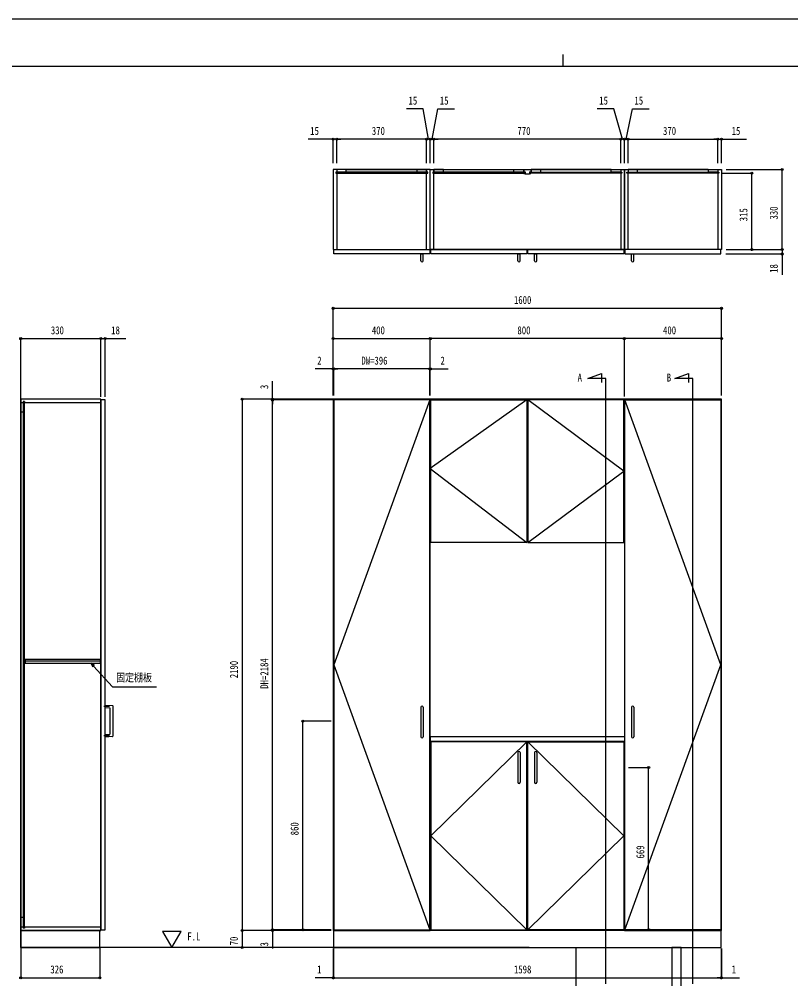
# Model space of a CAD drawing. Units: millimetres, scale not verified. Extents: x -4205 to 4205, y -2970 to 2970.
# Drawn here: x -2246 to 934, y -986 to 2970 of the extents above; entities that cross this region are included whole.
import ezdxf
from ezdxf.enums import TextEntityAlignment as Align

# ---------------------------------------------------------------- set-up
doc = ezdxf.new("R2010")
doc.units = ezdxf.units.MM
doc.header["$LTSCALE"] = 20
for name, color, linetype in [('0-1_USER1', 3, 'Continuous'), ('0-2_YKK_11', 7, 'Continuous'), ('0-3_YKK_12', 2, 'Continuous'), ('0-4_YKK_13', 4, 'Continuous'), ('0-5_YKK_D', 6, 'Continuous'), ('0-6_YKK_ZWAK', 7, 'Continuous'), ('0-7_YSS_K', 3, 'Continuous')]:
    doc.layers.add(name, color=color, linetype=linetype)
doc.styles.add('ＭＳ ゴシック', font='')
doc.styles.get('ＭＳ ゴシック').set_extended_font_data('MS Gothic')

msp = doc.modelspace()

# ---------------------------------------------------------------- linework, layer by layer
at = {"layer": '0-2_YKK_11'}
msp.add_line((-149.47, 833), (-153.47, 833), dxfattribs=at)
msp.add_lwpolyline([(-1909.98, 330.5), (-2221.48, 330.5), (-2221.48, 315.5), (-1909.98, 315.5)], close=True, dxfattribs=at)
at = {"layer": '0-3_YKK_12'}
for p, q in [((-936.48, 2350), (-936.48, 2339.5)), ((-936.48, 2335.5), (-936.48, 2020)), ((-896.98, 2350), (-605.98, 2350)), ((-566.48, 2339.5), (-566.48, 2350)), ((-566.48, 2020), (-566.48, 2335.5)), ((-536.48, 2339.5), (-536.48, 2350)), ((-536.48, 2020), (-536.48, 2335.5)), ((-497.48, 2350), (-206.48, 2350)), ((-166.48, 2350), (-136.48, 2350)), ((-166.48, 2350), (-166.48, 2340)), ((-166.48, 2340), (-160.98, 2340)), ((-166.48, 2335), (-160.98, 2335)), ((-166.48, 2335), (-166.48, 2334)), ((-160.98, 2340), (-160.98, 2335)), ((-141.98, 2340), (-136.48, 2340)), ((-141.98, 2340), (-141.98, 2335)), ((-141.98, 2335), (-136.48, 2335)), ((-136.48, 2350), (-136.48, 2340)), ((-136.48, 2335), (-136.48, 2334)), ((194.52, 2350), (-96.48, 2350)), ((233.52, 2350), (233.52, 2339.5)), ((233.52, 2335.5), (233.52, 2020)), ((263.52, 2020), (263.52, 2335.5)), ((594.02, 2350), (303.02, 2350)), ((633.52, 2350), (633.52, 2339.5)), ((633.52, 2335.5), (633.52, 2020)), ((-166.48, 2334), (-160.98, 2333)), ((-160.98, 2333), (-141.98, 2333)), ((-141.98, 2333), (-136.48, 2334)), ((171.45, 1488.58), (97.47, 1488.58)), ((171.45, -1007.35), (171.45, 1488.58)), ((530.8, 1488.58), (456.81, 1488.58)), ((530.8, -1007.35), (530.8, 1488.58)), ((-2229.48, 1388), (-2239.48, 1388)), ((-2229.48, 1393.5), (-2229.48, 1388)), ((-2224.48, 1393.5), (-2229.48, 1393.5)), ((-2228.98, 1393.5), (-2228.98, -777.5)), ((-2224.98, 1393.5), (-2224.98, -777.5)), ((-2224.48, 1393.5), (-2224.48, 1388)), ((-1909.48, 1388), (-2224.48, 1388)), ((248.52, 1403), (248.52, 833)), ((-2228.98, 1349.5), (-2239.48, 1349.5)), ((-1907.19, 323), (-2224.27, 323)), ((-2228.98, -733.5), (-2239.48, -733.5)), ((-2239.48, -772), (-2229.48, -772)), ((-2229.48, -772), (-2229.48, -777.5)), ((-2224.48, -777.5), (-2229.48, -777.5)), ((-2224.48, -772), (-2224.48, -777.5)), ((-2224.48, -772), (-1909.48, -772))]:
    msp.add_line(p, q, dxfattribs=at)
for points in [[(-951.48, 2020), (-551.48, 2020), (-551.48, 2350), (-951.48, 2350)], [(-940.98, 2335.5), (-561.98, 2335.5), (-561.98, 2339.5), (-940.98, 2339.5)], [(-936.48, 2339.5), (-897.48, 2339.5), (-897.48, 2350), (-936.48, 2350)], [(-566.48, 2339.5), (-605.48, 2339.5), (-605.48, 2350), (-566.48, 2350)], [(248.52, 2020), (-551.48, 2020), (-551.48, 2350), (248.52, 2350)], [(-541.48, 2335.5), (-162.48, 2335.5), (-162.48, 2339.5), (-541.48, 2339.5)], [(-536.48, 2339.5), (-497.48, 2339.5), (-497.48, 2350), (-536.48, 2350)], [(-167.48, 2339.5), (-206.48, 2339.5), (-206.48, 2350), (-167.48, 2350)], [(238.52, 2335.5), (-140.48, 2335.5), (-140.48, 2339.5), (238.52, 2339.5)], [(-135.48, 2339.5), (-96.48, 2339.5), (-96.48, 2350), (-135.48, 2350)], [(233.52, 2339.5), (194.52, 2339.5), (194.52, 2350), (233.52, 2350)], [(648.52, 2020), (248.52, 2020), (248.52, 2350), (648.52, 2350)], [(638.02, 2335.5), (259.02, 2335.5), (259.02, 2339.5), (638.02, 2339.5)], [(263.52, 2339.5), (302.52, 2339.5), (302.52, 2350), (263.52, 2350)], [(633.52, 2339.5), (594.52, 2339.5), (594.52, 2350), (633.52, 2350)], [(-553.48, 2002), (-949.48, 2002), (-949.48, 2020), (-553.48, 2020)], [(-153.48, 2002), (-549.48, 2002), (-549.48, 2020), (-153.48, 2020)], [(246.52, 2002), (-149.48, 2002), (-149.48, 2020), (246.52, 2020)], [(250.52, 2002), (646.52, 2002), (646.52, 2020), (250.52, 2020)], [(-2239.48, -787), (-1909.48, -787), (-1909.48, 1403), (-2239.48, 1403)], [(-1909.48, -784), (-1891.48, -784), (-1891.48, 1400), (-1909.48, 1400)], [(-951.48, -787), (-551.48, -787), (-551.48, 1403), (-951.48, 1403)], [(-949.48, -784), (-553.48, -784), (-553.48, 1400), (-949.48, 1400)], [(-153.47, 813), (-549.47, 813), (-549.47, 1400), (-153.47, 1400)], [(-149.47, 813), (246.53, 813), (246.53, 1400), (-149.47, 1400)], [(248.52, -787), (648.52, -787), (648.52, 1403), (248.52, 1403)], [(646.52, -784), (250.52, -784), (250.52, 1400), (646.52, 1400)], [(-551.48, -7), (250.02, -7), (250.02, 11.4), (-551.48, 11.4)], [(248.52, -787), (-551.48, -787), (-551.48, -7), (248.52, -7)], [(-549.48, -784), (-153.48, -784), (-153.48, -10), (-549.48, -10)], [(246.52, -784), (-149.48, -784), (-149.48, -10), (246.52, -10)], [(-2239.48, -857), (-1913.48, -857), (-1913.48, -787), (-2239.48, -787)], [(-950.48, -857), (647.52, -857), (647.52, -787), (-950.48, -787)]]:
    msp.add_lwpolyline(points, close=True, dxfattribs=at)
for points in [[(97.47, 1488.58), (153.63, 1509.02), (153.63, 1471.58)], [(456.81, 1488.58), (512.97, 1509.02), (512.97, 1471.58)], [(-553.48, 1400), (-949.48, 308), (-553.48, -784)], [(246.53, 833), (248.52, 833), (248.52, 1403), (-551.48, 1403), (-551.48, 833)], [(-153.47, 1400), (-551.48, 1118), (-153.47, 813)], [(-149.47, 813), (246.53, 1106.5), (-149.47, 1400)], [(250.52, -784), (646.52, 308), (250.52, 1400)], [(-153.48, -784), (-549.48, -397), (-153.48, -10)], [(-149.48, -10), (246.52, -397), (-149.48, -784)]]:
    msp.add_lwpolyline(points, dxfattribs=at)
at = {"layer": '0-4_YKK_13'}
for p, q in [((-590.48, 2002), (-580.48, 2002)), ((-590.48, 1974.34), (-590.48, 2002)), ((-580.48, 1974.34), (-580.48, 2002)), ((-190.48, 2002), (-180.48, 2002)), ((-190.48, 1974.34), (-190.48, 2002)), ((-180.48, 1974.34), (-180.48, 2002)), ((-122.48, 2002), (-112.48, 2002)), ((-122.48, 1974.34), (-122.48, 2002)), ((-112.48, 1974.34), (-112.48, 2002)), ((277.52, 2002), (287.52, 2002)), ((277.52, 1974.34), (277.52, 2002)), ((287.52, 1974.34), (287.52, 2002)), ((-1873.43, 136), (-1896.58, 136)), ((-1891.48, 141.51), (-1860.9, 139.9)), ((-1891.48, 130.49), (-1891.48, 141.51)), ((-1872.38, 129.49), (-1891.48, 130.49)), ((-1870.48, 24.51), (-1870.48, 127.49)), ((-1859.48, 138.41), (-1859.48, 13.59)), ((-590.48, 133.43), (-590.48, 11.11)), ((-580.48, 133.43), (-580.48, 11.11)), ((277.52, 133.43), (277.52, 11.11)), ((287.52, 133.43), (287.52, 11.11)), ((-1873.43, 16), (-1896.58, 16)), ((-1891.48, 15.5), (-1891.48, 33)), ((-190.48, -53.84), (-190.48, -176.16)), ((-180.48, -53.84), (-180.48, -176.16)), ((-122.48, -53.84), (-122.48, -176.16)), ((-112.48, -53.84), (-112.48, -176.16))]:
    msp.add_line(p, q, dxfattribs=at)
msp.add_lwpolyline([(-1860.9, 12.1), (-1891.48, 10.49), (-1891.48, 21.51), (-1872.38, 22.51)], dxfattribs=at)
msp.add_lwpolyline([(444.52, -1135), (482.52, -1135), (482.52, -857), (444.52, -857)], close=True, dxfattribs=at)
for centre, radius, start, end in [((-585.48, 1975.05), 5.05, 188.0693, 351.9307), ((-185.48, 1975.05), 5.05, 188.0693, 351.9307), ((-117.48, 1975.05), 5.05, 188.0693, 351.9307), ((282.52, 1975.05), 5.05, 188.0693, 351.9307), ((-1872.48, 127.49), 2, 0.20478, 86.80473), ((-1860.98, 138.41), 1.5, 359.78876, 87.2363), ((-585.48, 132.72), 5.05, 8.0102, 171.9898), ((282.52, 132.72), 5.05, 8.0102, 171.9898), ((-1872.48, 24.51), 2, 273.20478, 359.80473), ((-1860.98, 13.59), 1.5, 272.78876, 0.2363), ((-585.48, 11.81), 5.05, 188.0102, 351.9898), ((282.52, 11.81), 5.05, 188.0102, 351.9898), ((-185.48, -54.54), 5.05, 8.0102, 171.9898), ((-117.48, -54.54), 5.05, 8.0102, 171.9898), ((-185.48, -175.46), 5.05, 188.0102, 351.9898), ((-117.48, -175.46), 5.05, 188.0102, 351.9898)]:
    msp.add_arc(centre, radius, start, end, dxfattribs=at)
at = {"layer": '0-5_YKK_D'}
for p, q in [((-951.48, 2475), (-1054.28, 2475)), ((-951.48, 2376.1), (-951.48, 2476)), ((-936.48, 2475), (-951.48, 2475)), ((-936.48, 2376.1), (-936.48, 2476)), ((-936.48, 2376.1), (-936.48, 2476)), ((-566.48, 2475), (-936.48, 2475)), ((-936.48, 2475), (-919.48, 2475)), ((-566.48, 2475), (-583.48, 2475)), ((-551.48, 2475), (-568.48, 2475)), ((-566.48, 2376.1), (-566.48, 2476)), ((-566.48, 2376.1), (-566.48, 2476)), ((-551.48, 2475), (-566.48, 2475)), ((-551.48, 2475), (-566.48, 2475)), ((-551.48, 2376.1), (-551.48, 2476)), ((-551.48, 2376.1), (-551.48, 2476)), ((-536.48, 2475), (-551.48, 2475)), ((-536.48, 2475), (-551.48, 2475)), ((-551.48, 2475), (-534.48, 2475)), ((-536.48, 2376.1), (-536.48, 2476)), ((-536.48, 2376.1), (-536.48, 2476)), ((233.52, 2475), (-536.48, 2475)), ((-536.48, 2475), (-519.48, 2475)), ((233.52, 2475), (216.52, 2475)), ((248.52, 2475), (231.52, 2475)), ((233.52, 2376.1), (233.52, 2476)), ((233.52, 2376.1), (233.52, 2476)), ((248.52, 2475), (233.52, 2475)), ((248.52, 2475), (233.52, 2475)), ((248.52, 2376.1), (248.52, 2476)), ((248.52, 2376.1), (248.52, 2476)), ((248.52, 2475), (263.52, 2475)), ((248.52, 2475), (263.52, 2475)), ((248.52, 2475), (265.52, 2475)), ((263.52, 2376.1), (263.52, 2476)), ((263.52, 2376.1), (263.52, 2476)), ((263.52, 2475), (280.52, 2475)), ((263.52, 2475), (633.52, 2475)), ((633.52, 2475), (616.52, 2475)), ((633.52, 2376.1), (633.52, 2476)), ((633.52, 2376.1), (633.52, 2476)), ((633.52, 2475), (648.52, 2475)), ((648.52, 2376.1), (648.52, 2476)), ((648.52, 2475), (751.32, 2475)), ((653.52, 2335), (774.52, 2335)), ((668.52, 2350), (899.52, 2350)), ((773.52, 2020), (773.52, 2335)), ((898.52, 2020), (898.52, 2350)), ((668.52, 2020), (899.52, 2020)), ((668.52, 2020), (899.52, 2020)), ((668.52, 2020), (774.52, 2020)), ((666.52, 2002), (899.52, 2002)), ((-951.48, 1443.23), (-951.48, 1779)), ((-951.48, 1778), (648.52, 1778)), ((648.52, 1418), (648.52, 1779)), ((-2239.48, 1413), (-2239.48, 1654)), ((-2239.48, 1653), (-1909.48, 1653)), ((-1909.48, 1413), (-1909.48, 1654)), ((-1909.48, 1413), (-1909.48, 1654)), ((-1891.48, 1413), (-1891.48, 1654)), ((-951.48, 1443.23), (-951.48, 1654)), ((-951.48, 1653), (-551.48, 1653)), ((-551.48, 1418), (-551.48, 1654)), ((-551.48, 1429.23), (-551.48, 1654)), ((248.52, 1653), (-551.48, 1653)), ((248.52, 1430.19), (248.52, 1654)), ((248.52, 1415.05), (248.52, 1654)), ((648.52, 1653), (248.52, 1653)), ((648.52, 1424), (648.52, 1654)), ((-951.48, 1528), (-1025.48, 1528)), ((-951.48, 1418), (-951.48, 1529)), ((-949.48, 1528), (-951.48, 1528)), ((-949.48, 1418), (-949.48, 1529)), ((-949.48, 1418), (-949.48, 1529)), ((-949.48, 1528), (-932.48, 1528)), ((-553.48, 1528), (-949.48, 1528)), ((-553.48, 1528), (-570.48, 1528)), ((-553.48, 1418), (-553.48, 1529)), ((-553.48, 1418), (-553.48, 1529)), ((-553.48, 1528), (-551.48, 1528)), ((-551.48, 1418), (-551.48, 1529)), ((-551.48, 1528), (-477.48, 1528)), ((-1201.48, 1403), (-1201.48, 1477)), ((-969.17, 1403), (-1327.48, 1403)), ((-1326.48, 1403), (-1326.48, -787)), ((-952.48, 1403), (-1202.48, 1403)), ((-969.17, 1400), (-1202.48, 1400)), ((-950.48, 1400), (-1202.48, 1400)), ((-1201.48, 1400), (-1201.48, 1403)), ((-1201.48, -784), (-1201.48, 1400)), ((-1201.48, 1400), (-1201.48, 1383)), ((-959.48, 76), (-1077.48, 76)), ((-1076.48, -784), (-1076.48, 76)), ((265.52, -115), (349.52, -115)), ((348.52, -784), (348.52, -115)), ((-969.17, -787), (-1327.48, -787)), ((-959.48, -787), (-1327.48, -787)), ((-1326.48, -787), (-1326.48, -857)), ((-969.17, -784), (-1202.48, -784)), ((-969.17, -784), (-1202.48, -784)), ((-969.17, -787), (-1202.48, -787)), ((-1201.48, -784), (-1201.48, -767)), ((-1201.48, -784), (-1201.48, -787)), ((-1201.48, -787), (-1201.48, -861)), ((-959.48, -784), (-1077.48, -784)), ((258.52, -784), (349.52, -784)), ((-2239.48, -858), (-2239.48, -983)), ((-1913.48, -859), (-1913.48, -983)), ((-951.48, -862), (-951.48, -983)), ((-950.48, -862), (-950.48, -983)), ((-950.48, -862), (-950.48, -983)), ((647.52, -862), (647.52, -983)), ((647.52, -862), (647.52, -983)), ((648.52, -862), (648.52, -983)), ((-2239.48, -982), (-1913.48, -982)), ((-951.48, -982), (-1025.48, -982)), ((-950.48, -982), (-951.48, -982)), ((-950.48, -982), (-933.48, -982)), ((-950.48, -982), (647.52, -982)), ((647.52, -982), (630.52, -982)), ((647.52, -982), (648.52, -982)), ((648.52, -982), (722.52, -982))]:
    msp.add_line(p, q, dxfattribs=at)
for points in [[(-558.98, 2475), (-580.29, 2600), (-649.09, 2600)], [(-543.98, 2475), (-520.26, 2600), (-451.46, 2600)], [(241.02, 2475), (205.66, 2600), (136.86, 2600)], [(256.02, 2475), (281.92, 2600), (350.72, 2600)], [(898.52, 2020), (898.52, 2002), (898.52, 1916.2)], [(-1909.48, 1653), (-1891.48, 1653), (-1805.68, 1653)], [(-1935.47, 305.93), (-1950.28, 315.43), (-1942.2, 299.8)], [(-1950.28, 315.43), (-1938.83, 302.87), (-1861.08, 217.5), (-1680.16, 217.5)]]:
    msp.add_lwpolyline(points, dxfattribs=at)
for centre in [(-951.48, 2475), (-936.48, 2475), (-936.48, 2475), (-566.48, 2475), (-566.48, 2475), (-551.48, 2475), (-551.48, 2475), (-536.48, 2475), (-536.48, 2475), (233.52, 2475), (233.52, 2475), (248.52, 2475), (248.52, 2475), (263.52, 2475), (263.52, 2475), (633.52, 2475), (633.52, 2475), (648.52, 2475), (773.52, 2335), (898.52, 2350), (773.52, 2020), (898.52, 2020), (898.52, 2020), (898.52, 2002), (-951.48, 1778), (648.52, 1778), (-2239.48, 1653), (-1909.48, 1653), (-1909.48, 1653), (-1891.48, 1653), (-951.48, 1653), (-551.48, 1653), (-551.48, 1653), (248.52, 1653), (248.52, 1653), (648.52, 1653), (-951.48, 1528), (-949.48, 1528), (-949.48, 1528), (-553.48, 1528), (-553.48, 1528), (-551.48, 1528), (-1326.48, 1403), (-1201.48, 1403), (-1201.48, 1400), (-1201.48, 1400), (-1076.48, 76), (348.52, -115), (-1326.48, -787), (-1326.48, -787), (-1201.48, -784), (-1201.48, -784), (-1201.48, -787), (-1076.48, -784), (348.52, -784), (-1326.48, -857), (-2239.48, -982), (-1913.48, -982), (-951.48, -982), (-950.48, -982), (-950.48, -982), (647.52, -982), (647.52, -982), (648.52, -982)]:
    msp.add_circle(centre, 4.25, dxfattribs=at)
at = {"layer": '0-6_YKK_ZWAK'}
for p, q in [((-4.98, 2825), (-4.98, 2775)), ((3895.02, 2775), (-3904.98, 2775))]:
    msp.add_line(p, q, dxfattribs=at)
msp.add_lwpolyline([(-4205, -2970), (4205, -2970), (4205, 2970), (-4205, 2970)], close=True, dxfattribs=at)
at = {"layer": '0-7_YSS_K'}
for p, q in [((-2239.48, -857), (-2239.48, 1486.81)), ((-144.21, -857), (-2239.48, -857)), ((48.52, -857), (48.52, -1155))]:
    msp.add_line(p, q, dxfattribs=at)
msp.add_lwpolyline([(-1616.34, -857), (-1578.18, -790.89), (-1654.51, -790.89)], close=True, dxfattribs=at)

# ---------------------------------------------------------------- texts
at = {"layer": '0-1_USER1', "style": 'ＭＳ ゴシック', "width": 0.8}
for s, p in [('A', (55.84, 1466.08)), ('B', (423.21, 1466.08)), ('F.L', (-1553, -838))]:
    msp.add_text(s, height=32.99, dxfattribs=at).set_placement(p, align=Align.BOTTOM_LEFT)
at = {"layer": '0-5_YKK_D', "style": 'ＭＳ ゴシック', "width": 0.8}
for s, p in [('15', (-641.09, 2608)), ('15', (-512.26, 2608)), ('15', (144.86, 2608)), ('15', (289.92, 2608)), ('15', (-1046.28, 2483)), ('370', (-792.28, 2483)), ('770', (-192.28, 2483)), ('370', (407.72, 2483)), ('15', (690.52, 2483)), ('1600', (-206.68, 1786)), ('330', (-2115.28, 1661)), ('18', (-1866.48, 1661)), ('400', (-792.28, 1661)), ('800', (-192.28, 1661)), ('400', (407.72, 1661)), ('2', (-1017.48, 1536)), ('DW=396', (-835.48, 1536)), ('2', (-509.48, 1536)), ('固定棚板', (-1846.39, 229.07)), ('326', (-2117.28, -974)), ('1', (-1017.48, -974)), ('1598', (-206.68, -974)), ('1', (690.52, -974))]:
    msp.add_text(s, height=32.99, dxfattribs=at).set_placement(p, align=Align.BOTTOM_LEFT)
for s, p in [('315', (765.52, 2136.7)), ('330', (890.52, 2144.2)), ('18', (890.52, 1924.2)), ('3', (-1209.48, 1445)), ('2190', (-1334.48, 252.8)), ('DH=2184', (-1209.48, 209.6)), ('860', (-1084.48, -394.8)), ('669', (340.52, -490.3)), ('70', (-1334.48, -848.4)), ('3', (-1209.48, -853))]:
    msp.add_text(s, height=32.99, rotation=90, dxfattribs=at).set_placement(p, align=Align.BOTTOM_LEFT)

doc.saveas('drawing.dxf')
